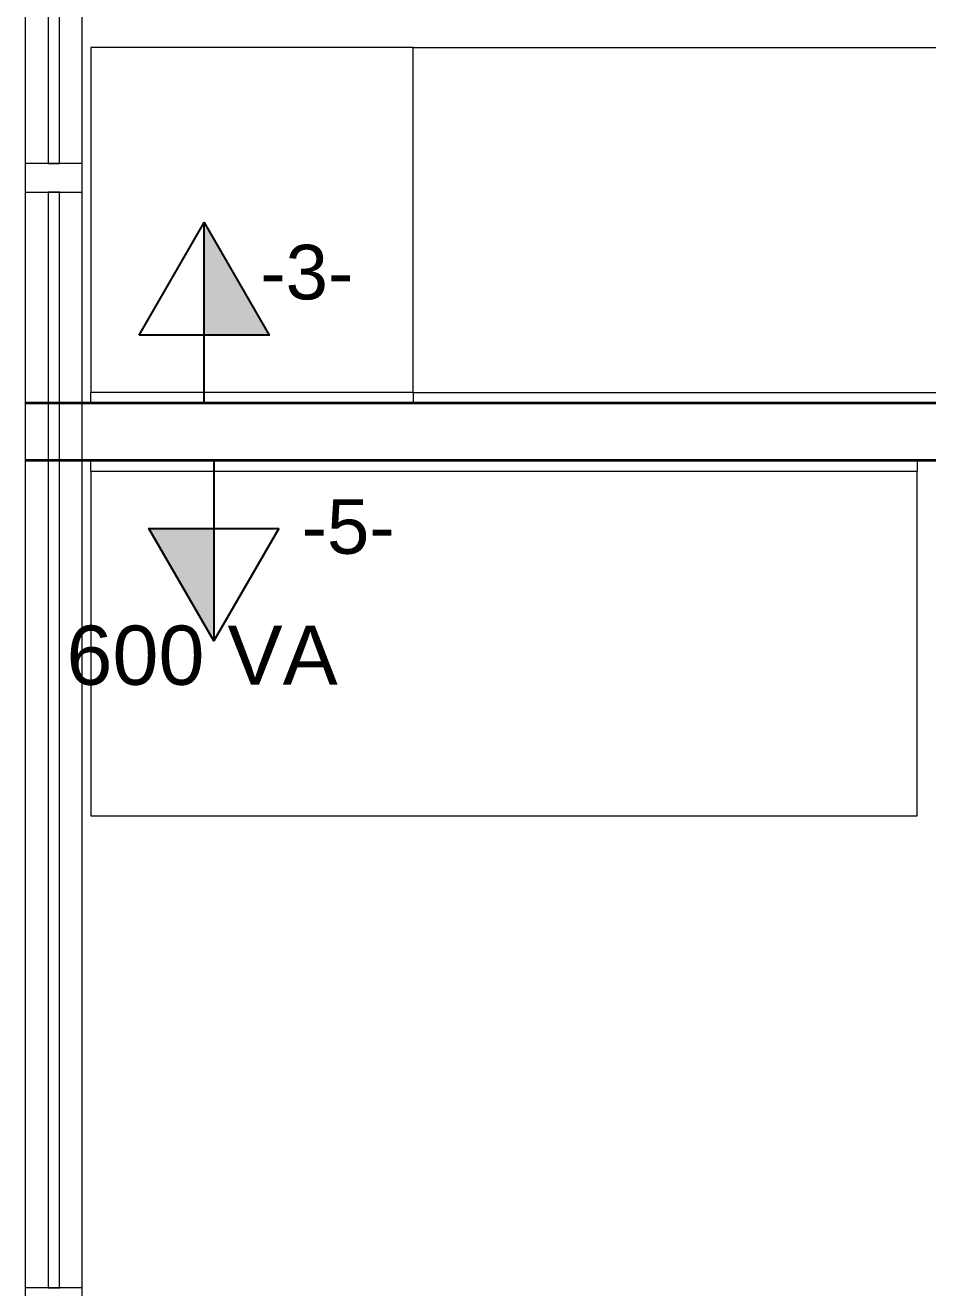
# Model space of a CAD drawing. Header units: metres. Extents: x -182 to 99, y 70 to 113.
# Drawn here: x -6.784 to -5.199, y 92.056 to 94.275 of the extents above; entities that cross this region are included whole.
import ezdxf

# ---------------------------------------------------------------- set-up
doc = ezdxf.new("R2010")
doc.units = ezdxf.units.M
doc.header["$LTSCALE"] = 0.01
for name, color, linetype, lineweight in [('A-FLOR-CASE', 3, 'Continuous', 9), ('A-GLAZ', 6, 'Continuous', 9), ('A-GLAZ-CWMG', 3, 'Continuous', 9), ('A-WALL', 2, 'Continuous', 9)]:
    doc.layers.add(name, color=color, linetype=linetype, lineweight=lineweight)
doc.layers.add('Elétrica', color=7, linetype='Continuous')
doc.styles.add('Arial', font='arial.ttf', dxfattribs={"height": 0.29506})

# ---------------------------------------------------------------- blocks, each defined once
blk = doc.blocks.new('M_Encimera con agujero para fregadero - Profundidad 600 mm-246100-Nivel 4')
at = {"layer": 'A-FLOR-CASE'}
for p, q in [((-1.2005, 0.625), (0.7795, 0.625)), ((-1.2005, 0.019), (0.1695, 0.019))]:
    blk.add_line(p, q, dxfattribs=at)
blk = doc.blocks.new('Plan de travail - Emplacement de l_évier - Profondeur 600 mm-562843-Nivel 4')
at = {"layer": 'A-FLOR-CASE'}
for p, q in [((-1.2005, -0.0191), (-1.2005, 0)), ((0.2506, 0), (0.2506, -0.0191)), ((-1.2005, -0.0191), (-1.2005, -0.625)), ((-1.2005, -0.0191), (0.2506, -0.0191)), ((0.2506, -0.625), (0.2506, -0.0191)), ((-1.2005, -0.625), (0.2506, -0.625))]:
    blk.add_line(p, q, dxfattribs=at)
blk = doc.blocks.new('Panel de sistema - Acristalado 2-563068-Nivel 4')
at = {"layer": 'A-GLAZ'}
for p, q in [((0.9626, 0.01), (-0.9626, 0.01)), ((-0.9626, 0.01), (-0.9626, -0.01)), ((0.9626, -0.01), (0.9626, 0.01)), ((-0.9626, -0.01), (0.9626, -0.01))]:
    blk.add_line(p, q, dxfattribs=at)
blk = doc.blocks.new('Montante rectangular - Montante rectangular - 5 x 10 cm-563062-Nivel 4')
at = {"layer": 'A-GLAZ-CWMG', "lineweight": 13}
for p, q in [((-0.025, 0.05), (0.025, 0.05)), ((-0.025, -0.05), (-0.025, 0.05)), ((0.025, 0.05), (0.025, -0.05)), ((0.025, -0.05), (-0.025, -0.05))]:
    blk.add_line(p, q, dxfattribs=at)
blk = doc.blocks.new('Montante rectangular - Montante rectangular - 5 x 10 cm-V34-Nivel 4')
at = {"layer": 'A-GLAZ-CWMG'}
for p, q in [((-9.337, -3.5483), (-9.337, -5.4734)), ((-9.237, -3.6394), (-9.237, -3.5483)), ((-9.237, -5.4734), (-9.237, -3.7394))]:
    blk.add_line(p, q, dxfattribs=at)
blk = doc.blocks.new('Montante rectangular - Montante rectangular - 5 x 10 cm-V35-Nivel 4')
at = {"layer": 'A-GLAZ-CWMG'}
for p, q in [((-9.337, -1.5731), (-9.337, -3.4983)), ((-9.237, -3.4983), (-9.237, -2.1837))]:
    blk.add_line(p, q, dxfattribs=at)
blk = doc.blocks.new('Plan de travail - P-600 mm-565939-Nivel 4')
at = {"layer": 'A-FLOR-CASE'}
for p, q in [((-1.2005, 0.625), (-1.2005, 0.0191)), ((-0.6344, 0.625), (-1.2005, 0.625)), ((-0.6344, 0.0191), (-0.6344, 0.625)), ((-0.6344, 0.0191), (-1.2005, 0.0191)), ((-1.2005, 0), (-1.2005, 0.0191)), ((-0.6344, 0.0191), (-0.6344, 0))]:
    blk.add_line(p, q, dxfattribs=at)

msp = doc.modelspace()

# ---------------------------------------------------------------- hatches: boundary and pattern name
at = {"layer": 'Elétrica'}
for points in [[(-6.4696, 93.9279), (-6.4696, 93.7302), (-6.3554, 93.7302)], [(-6.4528, 93.1927), (-6.4528, 93.3904), (-6.567, 93.3904)]]:
    msp.add_hatch(color=256, dxfattribs=at).paths.add_polyline_path(points)

# ---------------------------------------------------------------- linework, layer by layer
at = {"layer": 'A-GLAZ-CWMG'}
msp.add_line((-6.6839, 93.7903), (-6.6839, 93.8903), dxfattribs=at)
at = {"layer": 'A-WALL', "color": 7, "lineweight": 35}
for p, q in [((-4.1224, 93.6103), (-6.7839, 93.6103)), ((-6.7839, 93.5103), (-2.7636, 93.5103))]:
    msp.add_line(p, q, dxfattribs=at)
at = {"layer": 'Elétrica'}
for p, q in [((-6.4696, 93.7302), (-6.4696, 93.9279)), ((-6.4696, 93.6103), (-6.4696, 93.7302)), ((-6.4528, 93.5103), (-6.4528, 93.1927))]:
    msp.add_line(p, q, dxfattribs=at)
for points in [[(-6.5838, 93.7302), (-6.4696, 93.9279), (-6.3554, 93.7302)], [(-6.3387, 93.3904), (-6.4528, 93.1927), (-6.567, 93.3904)]]:
    msp.add_lwpolyline(points, close=True, dxfattribs=at)

# ---------------------------------------------------------------- block references
at = {"layer": 'A-FLOR-CASE'}
for name, p in [('Plan de travail - P-600 mm-565939-Nivel 4', (-5.468, 93.6103)), ('M_Encimera con agujero para fregadero - Profundidad 600 mm-246100-Nivel 4', (-4.9019, 93.6103)), ('Plan de travail - Emplacement de l_évier - Profondeur 600 mm-562843-Nivel 4', (-5.468, 93.5103))]:
    msp.add_blockref(name, p, dxfattribs=at)
at = {"layer": 'A-GLAZ', "rotation": 89.9999999999999}
for p in [(-6.7339, 94.994), (-6.7339, 93.0188)]:
    msp.add_blockref('Panel de sistema - Acristalado 2-563068-Nivel 4', p, dxfattribs=at)
at = {"layer": 'A-GLAZ-CWMG'}
for name in ['Montante rectangular - Montante rectangular - 5 x 10 cm-V35-Nivel 4', 'Montante rectangular - Montante rectangular - 5 x 10 cm-V34-Nivel 4']:
    msp.add_blockref(name, (2.5531, 97.5297), dxfattribs=at)
at = {"layer": 'A-GLAZ-CWMG', "extrusion": (0, 0, -1), "rotation": 90.00000000000004}
for p in [(6.7339, 94.0064), (6.7339, 92.0313)]:
    msp.add_blockref('Montante rectangular - Montante rectangular - 5 x 10 cm-563062-Nivel 4', p, dxfattribs=at)

# ---------------------------------------------------------------- texts
at = {"layer": 'Elétrica', "lineweight": 20, "style": 'Arial'}
for s, p in [('-3-', (-6.3712, 93.7929)), ('-5-', (-6.2986, 93.3459))]:
    msp.add_text(s, height=0.09589, dxfattribs=at).set_placement(p)
at = {"layer": 'Elétrica', "lineweight": 20, "insert": (-6.4732, 93.1142), "char_height": 0.104025, "width": 0.595396, "attachment_point": 8, "style": 'Arial'}
msp.add_mtext('{\\H0.0275x;\\P\\P}600 VA', dxfattribs=at)

doc.saveas('drawing.dxf')
